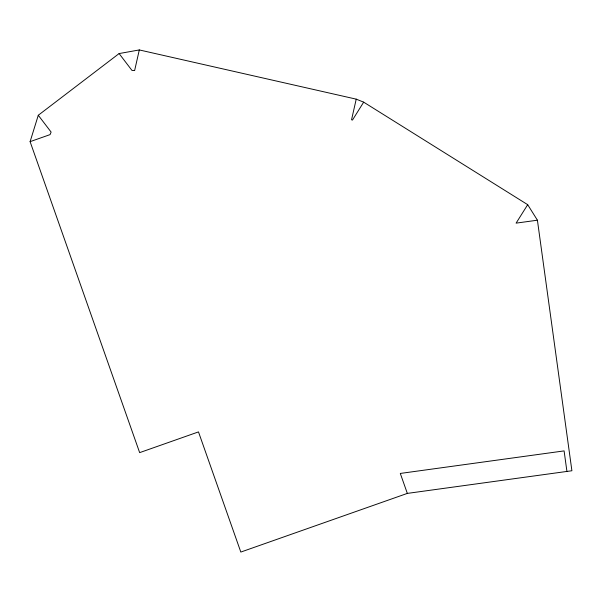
<?xml version="1.0" encoding="UTF-8"?>
<svg xmlns="http://www.w3.org/2000/svg" width="602" height="602" viewBox="0 0 602 602"><rect width="100%" height="100%" fill="white"/><g stroke="black" fill="none" stroke-linecap="round" stroke-linejoin="round"><path stroke-width="0.9" d="M139.303 49.936L134.622 70.569L131.943 70.389L119.098 53.563L38.28 115.26L30.1 141.651L139.656 452.629L198.487 431.905L240.823 552.064L407.336 493.399L571.9 470.749L537.413 220.204L527.698 204.68L363.668 102.152L356.226 99.149L139.303 49.936L119.098 53.563M356.226 99.149L351.545 119.783L352.456 120.091L363.668 102.152M527.698 204.68L516.095 223.139L537.413 220.204M30.1 141.651L50.056 134.622L51.117 132.079L38.28 115.26M407.336 493.399L400.3 473.443L564.097 450.898L566.926 471.434"/></g></svg>
